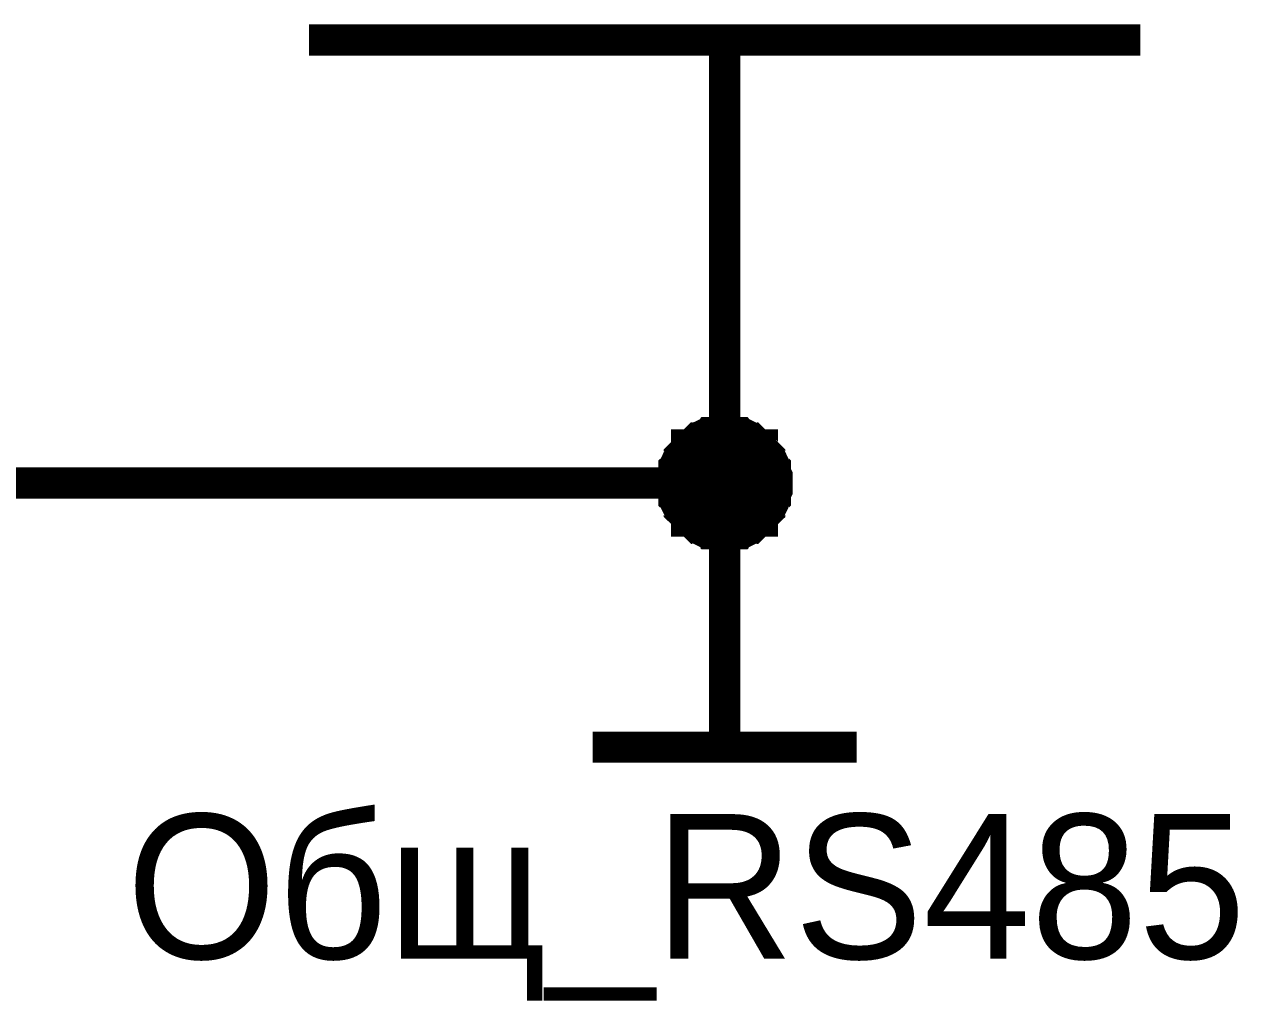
# Model space of a CAD drawing. Extents: x 0 to 594, y 0 to 420.
# Drawn here: x 353.25 to 364.91, y 217.52 to 226.9 of the extents above; entities that cross this region are included whole.
import ezdxf

# ---------------------------------------------------------------- set-up
doc = ezdxf.new("R2010")
doc.units = 0
doc.layers.add('SHEET', color=255, linetype='CONTINUOUS')

msp = doc.modelspace()

# ---------------------------------------------------------------- linework, layer by layer
at = {"layer": 'SHEET'}
for points, const_width in [([(363.974, 226.747), (355.987, 226.747)], 0.3), ([(359.981, 226.747), (359.981, 222.491)], 0.3), ([(359.477, 222.491), (359.477, 222.508), (359.477, 222.543), (359.477, 222.56), (359.494, 222.595), (359.494, 222.613), (359.494, 222.647), (359.512, 222.665), (359.512, 222.682), (359.529, 222.717), (359.546, 222.734), (359.546, 222.751), (359.564, 222.769), (359.581, 222.786), (359.599, 222.804), (359.616, 222.821), (359.616, 222.856), (359.651, 222.856), (359.668, 222.873), (359.685, 222.89), (359.703, 222.908), (359.72, 222.925), (359.737, 222.925), (359.755, 222.943), (359.79, 222.96), (359.807, 222.96), (359.824, 222.977), (359.859, 222.977), (359.876, 222.977), (359.911, 222.995), (359.928, 222.995), (359.963, 222.995), (359.981, 222.995)], 0.3), ([(359.477, 222.491), (359.477, 222.508), (359.477, 222.543), (359.477, 222.56), (359.494, 222.595), (359.494, 222.613), (359.494, 222.647), (359.512, 222.665), (359.512, 222.682), (359.529, 222.717), (359.546, 222.734), (359.546, 222.751), (359.564, 222.769), (359.581, 222.786), (359.599, 222.804), (359.616, 222.821), (359.616, 222.856), (359.651, 222.856), (359.668, 222.873), (359.685, 222.89), (359.703, 222.908), (359.72, 222.925), (359.737, 222.925), (359.755, 222.943), (359.79, 222.96), (359.807, 222.96), (359.824, 222.977), (359.859, 222.977), (359.876, 222.977), (359.911, 222.995), (359.928, 222.995), (359.963, 222.995), (359.981, 222.995)], 0.3), ([(359.477, 222.491), (359.477, 222.508), (359.477, 222.543), (359.477, 222.56), (359.494, 222.595), (359.494, 222.613), (359.494, 222.647), (359.512, 222.665), (359.512, 222.682), (359.529, 222.717), (359.546, 222.734), (359.546, 222.751), (359.564, 222.769), (359.581, 222.786), (359.599, 222.804), (359.616, 222.821), (359.616, 222.856), (359.651, 222.856), (359.668, 222.873), (359.685, 222.89), (359.703, 222.908), (359.72, 222.925), (359.737, 222.925), (359.755, 222.943), (359.79, 222.96), (359.807, 222.96), (359.824, 222.977), (359.859, 222.977), (359.876, 222.977), (359.911, 222.995), (359.928, 222.995), (359.963, 222.995), (359.981, 222.995)], 0.3), ([(359.477, 222.491), (359.477, 222.508), (359.477, 222.543), (359.477, 222.56), (359.494, 222.595), (359.494, 222.613), (359.494, 222.647), (359.512, 222.665), (359.512, 222.682), (359.529, 222.717), (359.546, 222.734), (359.546, 222.751), (359.564, 222.769), (359.581, 222.786), (359.599, 222.804), (359.616, 222.821), (359.616, 222.856), (359.651, 222.856), (359.668, 222.873), (359.685, 222.89), (359.703, 222.908), (359.72, 222.925), (359.737, 222.925), (359.755, 222.943), (359.79, 222.96), (359.807, 222.96), (359.824, 222.977), (359.859, 222.977), (359.876, 222.977), (359.911, 222.995), (359.928, 222.995), (359.963, 222.995), (359.981, 222.995)], 0.3), ([(359.981, 222.995), (359.981, 222.995)], 0.3), ([(359.981, 222.995), (359.998, 222.995), (360.033, 222.995), (360.05, 222.995), (360.085, 222.977), (360.102, 222.977), (360.137, 222.977), (360.154, 222.96), (360.172, 222.96), (360.206, 222.943), (360.224, 222.925), (360.241, 222.925), (360.258, 222.908), (360.276, 222.89), (360.293, 222.873), (360.31, 222.856), (360.345, 222.856), (360.345, 222.821), (360.363, 222.804), (360.38, 222.786), (360.397, 222.769), (360.415, 222.751), (360.415, 222.734), (360.432, 222.717), (360.449, 222.682), (360.449, 222.665), (360.467, 222.647), (360.467, 222.613), (360.467, 222.595), (360.484, 222.56), (360.484, 222.543), (360.484, 222.508), (360.484, 222.491)], 0.3), ([(359.981, 222.995), (359.981, 222.995)], 0.3), ([(359.981, 222.995), (359.998, 222.995), (360.033, 222.995), (360.05, 222.995), (360.085, 222.977), (360.102, 222.977), (360.137, 222.977), (360.154, 222.96), (360.172, 222.96), (360.206, 222.943), (360.224, 222.925), (360.241, 222.925), (360.258, 222.908), (360.276, 222.89), (360.293, 222.873), (360.31, 222.856), (360.345, 222.856), (360.345, 222.821), (360.363, 222.804), (360.38, 222.786), (360.397, 222.769), (360.415, 222.751), (360.415, 222.734), (360.432, 222.717), (360.449, 222.682), (360.449, 222.665), (360.467, 222.647), (360.467, 222.613), (360.467, 222.595), (360.484, 222.56), (360.484, 222.543), (360.484, 222.508), (360.484, 222.491)], 0.3), ([(359.981, 222.995), (359.981, 222.995)], 0.3), ([(359.981, 222.995), (359.998, 222.995), (360.033, 222.995), (360.05, 222.995), (360.085, 222.977), (360.102, 222.977), (360.137, 222.977), (360.154, 222.96), (360.172, 222.96), (360.206, 222.943), (360.224, 222.925), (360.241, 222.925), (360.258, 222.908), (360.276, 222.89), (360.293, 222.873), (360.31, 222.856), (360.345, 222.856), (360.345, 222.821), (360.363, 222.804), (360.38, 222.786), (360.397, 222.769), (360.415, 222.751), (360.415, 222.734), (360.432, 222.717), (360.449, 222.682), (360.449, 222.665), (360.467, 222.647), (360.467, 222.613), (360.467, 222.595), (360.484, 222.56), (360.484, 222.543), (360.484, 222.508), (360.484, 222.491)], 0.3), ([(359.981, 222.995), (359.981, 222.995)], 0.3), ([(359.981, 222.995), (359.998, 222.995), (360.033, 222.995), (360.05, 222.995), (360.085, 222.977), (360.102, 222.977), (360.137, 222.977), (360.154, 222.96), (360.172, 222.96), (360.206, 222.943), (360.224, 222.925), (360.241, 222.925), (360.258, 222.908), (360.276, 222.89), (360.293, 222.873), (360.31, 222.856), (360.345, 222.856), (360.345, 222.821), (360.363, 222.804), (360.38, 222.786), (360.397, 222.769), (360.415, 222.751), (360.415, 222.734), (360.432, 222.717), (360.449, 222.682), (360.449, 222.665), (360.467, 222.647), (360.467, 222.613), (360.467, 222.595), (360.484, 222.56), (360.484, 222.543), (360.484, 222.508), (360.484, 222.491)], 0.3), ([(359.477, 222.491), (359.477, 222.508), (359.477, 222.543), (359.477, 222.56), (359.494, 222.595), (359.494, 222.613), (359.494, 222.647), (359.512, 222.665), (359.512, 222.682), (359.529, 222.717), (359.546, 222.734), (359.546, 222.751), (359.564, 222.769), (359.581, 222.786), (359.599, 222.804), (359.616, 222.821), (359.616, 222.856), (359.651, 222.856), (359.668, 222.873), (359.685, 222.89), (359.703, 222.908), (359.72, 222.925), (359.737, 222.925), (359.755, 222.943), (359.79, 222.96), (359.807, 222.96), (359.824, 222.977), (359.859, 222.977), (359.876, 222.977), (359.911, 222.995), (359.928, 222.995), (359.963, 222.995), (359.981, 222.995)], 0.0991), ([(359.477, 222.491), (359.477, 222.508), (359.477, 222.543), (359.477, 222.56), (359.494, 222.595), (359.494, 222.613), (359.494, 222.647), (359.512, 222.665), (359.512, 222.682), (359.529, 222.717), (359.546, 222.734), (359.546, 222.751), (359.564, 222.769), (359.581, 222.786), (359.599, 222.804), (359.616, 222.821), (359.616, 222.856), (359.651, 222.856), (359.668, 222.873), (359.685, 222.89), (359.703, 222.908), (359.72, 222.925), (359.737, 222.925), (359.755, 222.943), (359.79, 222.96), (359.807, 222.96), (359.824, 222.977), (359.859, 222.977), (359.876, 222.977), (359.911, 222.995), (359.928, 222.995), (359.963, 222.995), (359.981, 222.995)], 0.0991), ([(359.477, 222.491), (359.477, 222.508), (359.477, 222.543), (359.477, 222.56), (359.494, 222.595), (359.494, 222.613), (359.494, 222.647), (359.512, 222.665), (359.512, 222.682), (359.529, 222.717), (359.546, 222.734), (359.546, 222.751), (359.564, 222.769), (359.581, 222.786), (359.599, 222.804), (359.616, 222.821), (359.616, 222.856), (359.651, 222.856), (359.668, 222.873), (359.685, 222.89), (359.703, 222.908), (359.72, 222.925), (359.737, 222.925), (359.755, 222.943), (359.79, 222.96), (359.807, 222.96), (359.824, 222.977), (359.859, 222.977), (359.876, 222.977), (359.911, 222.995), (359.928, 222.995), (359.963, 222.995), (359.981, 222.995)], 0.0991), ([(359.477, 222.491), (359.477, 222.508), (359.477, 222.543), (359.477, 222.56), (359.494, 222.595), (359.494, 222.613), (359.494, 222.647), (359.512, 222.665), (359.512, 222.682), (359.529, 222.717), (359.546, 222.734), (359.546, 222.751), (359.564, 222.769), (359.581, 222.786), (359.599, 222.804), (359.616, 222.821), (359.616, 222.856), (359.651, 222.856), (359.668, 222.873), (359.685, 222.89), (359.703, 222.908), (359.72, 222.925), (359.737, 222.925), (359.755, 222.943), (359.79, 222.96), (359.807, 222.96), (359.824, 222.977), (359.859, 222.977), (359.876, 222.977), (359.911, 222.995), (359.928, 222.995), (359.963, 222.995), (359.981, 222.995)], 0.0991), ([(359.981, 222.995), (359.981, 222.995)], 0.0991), ([(359.981, 222.995), (359.998, 222.995), (360.033, 222.995), (360.05, 222.995), (360.085, 222.977), (360.102, 222.977), (360.137, 222.977), (360.154, 222.96), (360.172, 222.96), (360.206, 222.943), (360.224, 222.925), (360.241, 222.925), (360.258, 222.908), (360.276, 222.89), (360.293, 222.873), (360.31, 222.856), (360.345, 222.856), (360.345, 222.821), (360.363, 222.804), (360.38, 222.786), (360.397, 222.769), (360.415, 222.751), (360.415, 222.734), (360.432, 222.717), (360.449, 222.682), (360.449, 222.665), (360.467, 222.647), (360.467, 222.613), (360.467, 222.595), (360.484, 222.56), (360.484, 222.543), (360.484, 222.508), (360.484, 222.491)], 0.0991), ([(359.981, 222.995), (359.981, 222.995)], 0.0991), ([(359.981, 222.995), (359.998, 222.995), (360.033, 222.995), (360.05, 222.995), (360.085, 222.977), (360.102, 222.977), (360.137, 222.977), (360.154, 222.96), (360.172, 222.96), (360.206, 222.943), (360.224, 222.925), (360.241, 222.925), (360.258, 222.908), (360.276, 222.89), (360.293, 222.873), (360.31, 222.856), (360.345, 222.856), (360.345, 222.821), (360.363, 222.804), (360.38, 222.786), (360.397, 222.769), (360.415, 222.751), (360.415, 222.734), (360.432, 222.717), (360.449, 222.682), (360.449, 222.665), (360.467, 222.647), (360.467, 222.613), (360.467, 222.595), (360.484, 222.56), (360.484, 222.543), (360.484, 222.508), (360.484, 222.491)], 0.0991), ([(359.981, 222.995), (359.981, 222.995)], 0.0991), ([(359.981, 222.995), (359.998, 222.995), (360.033, 222.995), (360.05, 222.995), (360.085, 222.977), (360.102, 222.977), (360.137, 222.977), (360.154, 222.96), (360.172, 222.96), (360.206, 222.943), (360.224, 222.925), (360.241, 222.925), (360.258, 222.908), (360.276, 222.89), (360.293, 222.873), (360.31, 222.856), (360.345, 222.856), (360.345, 222.821), (360.363, 222.804), (360.38, 222.786), (360.397, 222.769), (360.415, 222.751), (360.415, 222.734), (360.432, 222.717), (360.449, 222.682), (360.449, 222.665), (360.467, 222.647), (360.467, 222.613), (360.467, 222.595), (360.484, 222.56), (360.484, 222.543), (360.484, 222.508), (360.484, 222.491)], 0.0991), ([(359.981, 222.995), (359.981, 222.995)], 0.0991), ([(359.981, 222.995), (359.998, 222.995), (360.033, 222.995), (360.05, 222.995), (360.085, 222.977), (360.102, 222.977), (360.137, 222.977), (360.154, 222.96), (360.172, 222.96), (360.206, 222.943), (360.224, 222.925), (360.241, 222.925), (360.258, 222.908), (360.276, 222.89), (360.293, 222.873), (360.31, 222.856), (360.345, 222.856), (360.345, 222.821), (360.363, 222.804), (360.38, 222.786), (360.397, 222.769), (360.415, 222.751), (360.415, 222.734), (360.432, 222.717), (360.449, 222.682), (360.449, 222.665), (360.467, 222.647), (360.467, 222.613), (360.467, 222.595), (360.484, 222.56), (360.484, 222.543), (360.484, 222.508), (360.484, 222.491)], 0.0991), ([(359.981, 222.491), (359.981, 222.491), (359.981, 222.491), (347.478, 222.491)], 0.3), ([(359.981, 221.987), (359.963, 221.987), (359.928, 221.987), (359.911, 221.987), (359.876, 222.004), (359.859, 222.004), (359.824, 222.004), (359.807, 222.022), (359.79, 222.022), (359.755, 222.039), (359.737, 222.057), (359.72, 222.057), (359.703, 222.074), (359.685, 222.091), (359.668, 222.109), (359.651, 222.126), (359.616, 222.126), (359.616, 222.161), (359.599, 222.178), (359.581, 222.196), (359.564, 222.213), (359.546, 222.23), (359.546, 222.248), (359.529, 222.265), (359.512, 222.3), (359.512, 222.317), (359.494, 222.335), (359.494, 222.369), (359.494, 222.387), (359.477, 222.421), (359.477, 222.439), (359.477, 222.474), (359.477, 222.491)], 0.3), ([(359.477, 222.491), (359.477, 222.491)], 0.3), ([(359.981, 221.987), (359.963, 221.987), (359.928, 221.987), (359.911, 221.987), (359.876, 222.004), (359.859, 222.004), (359.824, 222.004), (359.807, 222.022), (359.79, 222.022), (359.755, 222.039), (359.737, 222.057), (359.72, 222.057), (359.703, 222.074), (359.685, 222.091), (359.668, 222.109), (359.651, 222.126), (359.616, 222.126), (359.616, 222.161), (359.599, 222.178), (359.581, 222.196), (359.564, 222.213), (359.546, 222.23), (359.546, 222.248), (359.529, 222.265), (359.512, 222.3), (359.512, 222.317), (359.494, 222.335), (359.494, 222.369), (359.494, 222.387), (359.477, 222.421), (359.477, 222.439), (359.477, 222.474), (359.477, 222.491)], 0.3), ([(359.477, 222.491), (359.477, 222.491)], 0.3), ([(359.981, 221.987), (359.963, 221.987), (359.928, 221.987), (359.911, 221.987), (359.876, 222.004), (359.859, 222.004), (359.824, 222.004), (359.807, 222.022), (359.79, 222.022), (359.755, 222.039), (359.737, 222.057), (359.72, 222.057), (359.703, 222.074), (359.685, 222.091), (359.668, 222.109), (359.651, 222.126), (359.616, 222.126), (359.616, 222.161), (359.599, 222.178), (359.581, 222.196), (359.564, 222.213), (359.546, 222.23), (359.546, 222.248), (359.529, 222.265), (359.512, 222.3), (359.512, 222.317), (359.494, 222.335), (359.494, 222.369), (359.494, 222.387), (359.477, 222.421), (359.477, 222.439), (359.477, 222.474), (359.477, 222.491)], 0.3), ([(359.477, 222.491), (359.477, 222.491)], 0.3), ([(359.981, 221.987), (359.963, 221.987), (359.928, 221.987), (359.911, 221.987), (359.876, 222.004), (359.859, 222.004), (359.824, 222.004), (359.807, 222.022), (359.79, 222.022), (359.755, 222.039), (359.737, 222.057), (359.72, 222.057), (359.703, 222.074), (359.685, 222.091), (359.668, 222.109), (359.651, 222.126), (359.616, 222.126), (359.616, 222.161), (359.599, 222.178), (359.581, 222.196), (359.564, 222.213), (359.546, 222.23), (359.546, 222.248), (359.529, 222.265), (359.512, 222.3), (359.512, 222.317), (359.494, 222.335), (359.494, 222.369), (359.494, 222.387), (359.477, 222.421), (359.477, 222.439), (359.477, 222.474), (359.477, 222.491)], 0.3), ([(359.477, 222.491), (359.477, 222.491)], 0.3), ([(359.981, 222.491), (359.981, 219.955)], 0.3), ([(360.484, 222.491), (360.484, 222.474), (360.484, 222.439), (360.484, 222.421), (360.467, 222.387), (360.467, 222.369), (360.467, 222.335), (360.449, 222.317), (360.449, 222.3), (360.432, 222.265), (360.415, 222.248), (360.415, 222.23), (360.397, 222.213), (360.38, 222.196), (360.363, 222.178), (360.345, 222.161), (360.345, 222.126), (360.31, 222.126), (360.293, 222.109), (360.276, 222.091), (360.258, 222.074), (360.241, 222.057), (360.224, 222.057), (360.206, 222.039), (360.172, 222.022), (360.154, 222.022), (360.137, 222.004), (360.102, 222.004), (360.085, 222.004), (360.05, 221.987), (360.033, 221.987), (359.998, 221.987), (359.981, 221.987)], 0.3), ([(360.484, 222.491), (360.484, 222.474), (360.484, 222.439), (360.484, 222.421), (360.467, 222.387), (360.467, 222.369), (360.467, 222.335), (360.449, 222.317), (360.449, 222.3), (360.432, 222.265), (360.415, 222.248), (360.415, 222.23), (360.397, 222.213), (360.38, 222.196), (360.363, 222.178), (360.345, 222.161), (360.345, 222.126), (360.31, 222.126), (360.293, 222.109), (360.276, 222.091), (360.258, 222.074), (360.241, 222.057), (360.224, 222.057), (360.206, 222.039), (360.172, 222.022), (360.154, 222.022), (360.137, 222.004), (360.102, 222.004), (360.085, 222.004), (360.05, 221.987), (360.033, 221.987), (359.998, 221.987), (359.981, 221.987)], 0.3), ([(360.484, 222.491), (360.484, 222.474), (360.484, 222.439), (360.484, 222.421), (360.467, 222.387), (360.467, 222.369), (360.467, 222.335), (360.449, 222.317), (360.449, 222.3), (360.432, 222.265), (360.415, 222.248), (360.415, 222.23), (360.397, 222.213), (360.38, 222.196), (360.363, 222.178), (360.345, 222.161), (360.345, 222.126), (360.31, 222.126), (360.293, 222.109), (360.276, 222.091), (360.258, 222.074), (360.241, 222.057), (360.224, 222.057), (360.206, 222.039), (360.172, 222.022), (360.154, 222.022), (360.137, 222.004), (360.102, 222.004), (360.085, 222.004), (360.05, 221.987), (360.033, 221.987), (359.998, 221.987), (359.981, 221.987)], 0.3), ([(360.484, 222.491), (360.484, 222.474), (360.484, 222.439), (360.484, 222.421), (360.467, 222.387), (360.467, 222.369), (360.467, 222.335), (360.449, 222.317), (360.449, 222.3), (360.432, 222.265), (360.415, 222.248), (360.415, 222.23), (360.397, 222.213), (360.38, 222.196), (360.363, 222.178), (360.345, 222.161), (360.345, 222.126), (360.31, 222.126), (360.293, 222.109), (360.276, 222.091), (360.258, 222.074), (360.241, 222.057), (360.224, 222.057), (360.206, 222.039), (360.172, 222.022), (360.154, 222.022), (360.137, 222.004), (360.102, 222.004), (360.085, 222.004), (360.05, 221.987), (360.033, 221.987), (359.998, 221.987), (359.981, 221.987)], 0.3), ([(360.484, 222.491), (360.484, 222.491), (360.484, 222.491), (360.484, 222.491), (360.484, 222.491), (360.484, 222.491), (360.484, 222.491), (360.484, 222.491), (360.484, 222.491), (360.484, 222.491), (360.484, 222.491), (360.484, 222.491), (360.484, 222.491), (360.484, 222.491), (360.484, 222.491), (360.484, 222.491), (360.484, 222.491), (360.484, 222.491), (360.484, 222.491), (360.484, 222.491), (360.484, 222.491), (360.484, 222.491), (360.484, 222.491), (360.484, 222.491), (360.484, 222.491), (360.484, 222.491), (360.484, 222.491), (360.484, 222.491), (360.484, 222.491), (360.484, 222.491), (360.484, 222.491), (360.484, 222.491), (360.484, 222.491)], 0.3), ([(360.484, 222.491), (360.484, 222.491)], 0.3), ([(360.484, 222.491), (360.484, 222.491), (360.484, 222.491), (360.484, 222.491), (360.484, 222.491), (360.484, 222.491), (360.484, 222.491), (360.484, 222.491), (360.484, 222.491), (360.484, 222.491), (360.484, 222.491), (360.484, 222.491), (360.484, 222.491), (360.484, 222.491), (360.484, 222.491), (360.484, 222.491), (360.484, 222.491), (360.484, 222.491), (360.484, 222.491), (360.484, 222.491), (360.484, 222.491), (360.484, 222.491), (360.484, 222.491), (360.484, 222.491), (360.484, 222.491), (360.484, 222.491), (360.484, 222.491), (360.484, 222.491), (360.484, 222.491), (360.484, 222.491), (360.484, 222.491), (360.484, 222.491), (360.484, 222.491)], 0.3), ([(360.484, 222.491), (360.484, 222.491)], 0.3), ([(360.484, 222.491), (360.484, 222.491), (360.484, 222.491), (360.484, 222.491), (360.484, 222.491), (360.484, 222.491), (360.484, 222.491), (360.484, 222.491), (360.484, 222.491), (360.484, 222.491), (360.484, 222.491), (360.484, 222.491), (360.484, 222.491), (360.484, 222.491), (360.484, 222.491), (360.484, 222.491), (360.484, 222.491), (360.484, 222.491), (360.484, 222.491), (360.484, 222.491), (360.484, 222.491), (360.484, 222.491), (360.484, 222.491), (360.484, 222.491), (360.484, 222.491), (360.484, 222.491), (360.484, 222.491), (360.484, 222.491), (360.484, 222.491), (360.484, 222.491), (360.484, 222.491), (360.484, 222.491), (360.484, 222.491)], 0.3), ([(360.484, 222.491), (360.484, 222.491)], 0.3), ([(360.484, 222.491), (360.484, 222.491), (360.484, 222.491), (360.484, 222.491), (360.484, 222.491), (360.484, 222.491), (360.484, 222.491), (360.484, 222.491), (360.484, 222.491), (360.484, 222.491), (360.484, 222.491), (360.484, 222.491), (360.484, 222.491), (360.484, 222.491), (360.484, 222.491), (360.484, 222.491), (360.484, 222.491), (360.484, 222.491), (360.484, 222.491), (360.484, 222.491), (360.484, 222.491), (360.484, 222.491), (360.484, 222.491), (360.484, 222.491), (360.484, 222.491), (360.484, 222.491), (360.484, 222.491), (360.484, 222.491), (360.484, 222.491), (360.484, 222.491), (360.484, 222.491), (360.484, 222.491), (360.484, 222.491)], 0.3), ([(360.484, 222.491), (360.484, 222.491)], 0.3), ([(359.981, 221.987), (359.963, 221.987), (359.928, 221.987), (359.911, 221.987), (359.876, 222.004), (359.859, 222.004), (359.824, 222.004), (359.807, 222.022), (359.79, 222.022), (359.755, 222.039), (359.737, 222.057), (359.72, 222.057), (359.703, 222.074), (359.685, 222.091), (359.668, 222.109), (359.651, 222.126), (359.616, 222.126), (359.616, 222.161), (359.599, 222.178), (359.581, 222.196), (359.564, 222.213), (359.546, 222.23), (359.546, 222.248), (359.529, 222.265), (359.512, 222.3), (359.512, 222.317), (359.494, 222.335), (359.494, 222.369), (359.494, 222.387), (359.477, 222.421), (359.477, 222.439), (359.477, 222.474), (359.477, 222.491)], 0.0991), ([(359.477, 222.491), (359.477, 222.491)], 0.0991), ([(359.981, 221.987), (359.963, 221.987), (359.928, 221.987), (359.911, 221.987), (359.876, 222.004), (359.859, 222.004), (359.824, 222.004), (359.807, 222.022), (359.79, 222.022), (359.755, 222.039), (359.737, 222.057), (359.72, 222.057), (359.703, 222.074), (359.685, 222.091), (359.668, 222.109), (359.651, 222.126), (359.616, 222.126), (359.616, 222.161), (359.599, 222.178), (359.581, 222.196), (359.564, 222.213), (359.546, 222.23), (359.546, 222.248), (359.529, 222.265), (359.512, 222.3), (359.512, 222.317), (359.494, 222.335), (359.494, 222.369), (359.494, 222.387), (359.477, 222.421), (359.477, 222.439), (359.477, 222.474), (359.477, 222.491)], 0.0991), ([(359.477, 222.491), (359.477, 222.491)], 0.0991), ([(359.981, 221.987), (359.963, 221.987), (359.928, 221.987), (359.911, 221.987), (359.876, 222.004), (359.859, 222.004), (359.824, 222.004), (359.807, 222.022), (359.79, 222.022), (359.755, 222.039), (359.737, 222.057), (359.72, 222.057), (359.703, 222.074), (359.685, 222.091), (359.668, 222.109), (359.651, 222.126), (359.616, 222.126), (359.616, 222.161), (359.599, 222.178), (359.581, 222.196), (359.564, 222.213), (359.546, 222.23), (359.546, 222.248), (359.529, 222.265), (359.512, 222.3), (359.512, 222.317), (359.494, 222.335), (359.494, 222.369), (359.494, 222.387), (359.477, 222.421), (359.477, 222.439), (359.477, 222.474), (359.477, 222.491)], 0.0991), ([(359.477, 222.491), (359.477, 222.491)], 0.0991), ([(359.981, 221.987), (359.963, 221.987), (359.928, 221.987), (359.911, 221.987), (359.876, 222.004), (359.859, 222.004), (359.824, 222.004), (359.807, 222.022), (359.79, 222.022), (359.755, 222.039), (359.737, 222.057), (359.72, 222.057), (359.703, 222.074), (359.685, 222.091), (359.668, 222.109), (359.651, 222.126), (359.616, 222.126), (359.616, 222.161), (359.599, 222.178), (359.581, 222.196), (359.564, 222.213), (359.546, 222.23), (359.546, 222.248), (359.529, 222.265), (359.512, 222.3), (359.512, 222.317), (359.494, 222.335), (359.494, 222.369), (359.494, 222.387), (359.477, 222.421), (359.477, 222.439), (359.477, 222.474), (359.477, 222.491)], 0.0991), ([(359.477, 222.491), (359.477, 222.491)], 0.0991), ([(360.484, 222.491), (360.484, 222.474), (360.484, 222.439), (360.484, 222.421), (360.467, 222.387), (360.467, 222.369), (360.467, 222.335), (360.449, 222.317), (360.449, 222.3), (360.432, 222.265), (360.415, 222.248), (360.415, 222.23), (360.397, 222.213), (360.38, 222.196), (360.363, 222.178), (360.345, 222.161), (360.345, 222.126), (360.31, 222.126), (360.293, 222.109), (360.276, 222.091), (360.258, 222.074), (360.241, 222.057), (360.224, 222.057), (360.206, 222.039), (360.172, 222.022), (360.154, 222.022), (360.137, 222.004), (360.102, 222.004), (360.085, 222.004), (360.05, 221.987), (360.033, 221.987), (359.998, 221.987), (359.981, 221.987)], 0.0991), ([(360.484, 222.491), (360.484, 222.474), (360.484, 222.439), (360.484, 222.421), (360.467, 222.387), (360.467, 222.369), (360.467, 222.335), (360.449, 222.317), (360.449, 222.3), (360.432, 222.265), (360.415, 222.248), (360.415, 222.23), (360.397, 222.213), (360.38, 222.196), (360.363, 222.178), (360.345, 222.161), (360.345, 222.126), (360.31, 222.126), (360.293, 222.109), (360.276, 222.091), (360.258, 222.074), (360.241, 222.057), (360.224, 222.057), (360.206, 222.039), (360.172, 222.022), (360.154, 222.022), (360.137, 222.004), (360.102, 222.004), (360.085, 222.004), (360.05, 221.987), (360.033, 221.987), (359.998, 221.987), (359.981, 221.987)], 0.0991), ([(360.484, 222.491), (360.484, 222.474), (360.484, 222.439), (360.484, 222.421), (360.467, 222.387), (360.467, 222.369), (360.467, 222.335), (360.449, 222.317), (360.449, 222.3), (360.432, 222.265), (360.415, 222.248), (360.415, 222.23), (360.397, 222.213), (360.38, 222.196), (360.363, 222.178), (360.345, 222.161), (360.345, 222.126), (360.31, 222.126), (360.293, 222.109), (360.276, 222.091), (360.258, 222.074), (360.241, 222.057), (360.224, 222.057), (360.206, 222.039), (360.172, 222.022), (360.154, 222.022), (360.137, 222.004), (360.102, 222.004), (360.085, 222.004), (360.05, 221.987), (360.033, 221.987), (359.998, 221.987), (359.981, 221.987)], 0.0991), ([(360.484, 222.491), (360.484, 222.474), (360.484, 222.439), (360.484, 222.421), (360.467, 222.387), (360.467, 222.369), (360.467, 222.335), (360.449, 222.317), (360.449, 222.3), (360.432, 222.265), (360.415, 222.248), (360.415, 222.23), (360.397, 222.213), (360.38, 222.196), (360.363, 222.178), (360.345, 222.161), (360.345, 222.126), (360.31, 222.126), (360.293, 222.109), (360.276, 222.091), (360.258, 222.074), (360.241, 222.057), (360.224, 222.057), (360.206, 222.039), (360.172, 222.022), (360.154, 222.022), (360.137, 222.004), (360.102, 222.004), (360.085, 222.004), (360.05, 221.987), (360.033, 221.987), (359.998, 221.987), (359.981, 221.987)], 0.0991), ([(360.484, 222.491), (360.484, 222.491), (360.484, 222.491), (360.484, 222.491), (360.484, 222.491), (360.484, 222.491), (360.484, 222.491), (360.484, 222.491), (360.484, 222.491), (360.484, 222.491), (360.484, 222.491), (360.484, 222.491), (360.484, 222.491), (360.484, 222.491), (360.484, 222.491), (360.484, 222.491), (360.484, 222.491), (360.484, 222.491), (360.484, 222.491), (360.484, 222.491), (360.484, 222.491), (360.484, 222.491), (360.484, 222.491), (360.484, 222.491), (360.484, 222.491), (360.484, 222.491), (360.484, 222.491), (360.484, 222.491), (360.484, 222.491), (360.484, 222.491), (360.484, 222.491), (360.484, 222.491), (360.484, 222.491)], 0.0991), ([(360.484, 222.491), (360.484, 222.491)], 0.0991), ([(360.484, 222.491), (360.484, 222.491), (360.484, 222.491), (360.484, 222.491), (360.484, 222.491), (360.484, 222.491), (360.484, 222.491), (360.484, 222.491), (360.484, 222.491), (360.484, 222.491), (360.484, 222.491), (360.484, 222.491), (360.484, 222.491), (360.484, 222.491), (360.484, 222.491), (360.484, 222.491), (360.484, 222.491), (360.484, 222.491), (360.484, 222.491), (360.484, 222.491), (360.484, 222.491), (360.484, 222.491), (360.484, 222.491), (360.484, 222.491), (360.484, 222.491), (360.484, 222.491), (360.484, 222.491), (360.484, 222.491), (360.484, 222.491), (360.484, 222.491), (360.484, 222.491), (360.484, 222.491), (360.484, 222.491)], 0.0991), ([(360.484, 222.491), (360.484, 222.491)], 0.0991), ([(360.484, 222.491), (360.484, 222.491), (360.484, 222.491), (360.484, 222.491), (360.484, 222.491), (360.484, 222.491), (360.484, 222.491), (360.484, 222.491), (360.484, 222.491), (360.484, 222.491), (360.484, 222.491), (360.484, 222.491), (360.484, 222.491), (360.484, 222.491), (360.484, 222.491), (360.484, 222.491), (360.484, 222.491), (360.484, 222.491), (360.484, 222.491), (360.484, 222.491), (360.484, 222.491), (360.484, 222.491), (360.484, 222.491), (360.484, 222.491), (360.484, 222.491), (360.484, 222.491), (360.484, 222.491), (360.484, 222.491), (360.484, 222.491), (360.484, 222.491), (360.484, 222.491), (360.484, 222.491), (360.484, 222.491)], 0.0991), ([(360.484, 222.491), (360.484, 222.491)], 0.0991), ([(360.484, 222.491), (360.484, 222.491), (360.484, 222.491), (360.484, 222.491), (360.484, 222.491), (360.484, 222.491), (360.484, 222.491), (360.484, 222.491), (360.484, 222.491), (360.484, 222.491), (360.484, 222.491), (360.484, 222.491), (360.484, 222.491), (360.484, 222.491), (360.484, 222.491), (360.484, 222.491), (360.484, 222.491), (360.484, 222.491), (360.484, 222.491), (360.484, 222.491), (360.484, 222.491), (360.484, 222.491), (360.484, 222.491), (360.484, 222.491), (360.484, 222.491), (360.484, 222.491), (360.484, 222.491), (360.484, 222.491), (360.484, 222.491), (360.484, 222.491), (360.484, 222.491), (360.484, 222.491), (360.484, 222.491)], 0.0991), ([(360.484, 222.491), (360.484, 222.491)], 0.0991), ([(358.713, 219.955), (361.248, 219.955)], 0.3)]:
    msp.add_lwpolyline(points, dxfattribs=dict(at, const_width=const_width))
at = {"layer": 'SHEET', "const_width": 0.508}
msp.add_lwpolyline([(359.746, 222.5, 1), (360.254, 222.5, 1)], format="xyb", close=True, dxfattribs=at)

# ---------------------------------------------------------------- texts
at = {"layer": 'SHEET'}
msp.add_text('Общ_RS485', height=1.3898, dxfattribs=at).set_placement((354.233, 217.922))

doc.saveas('drawing.dxf')
